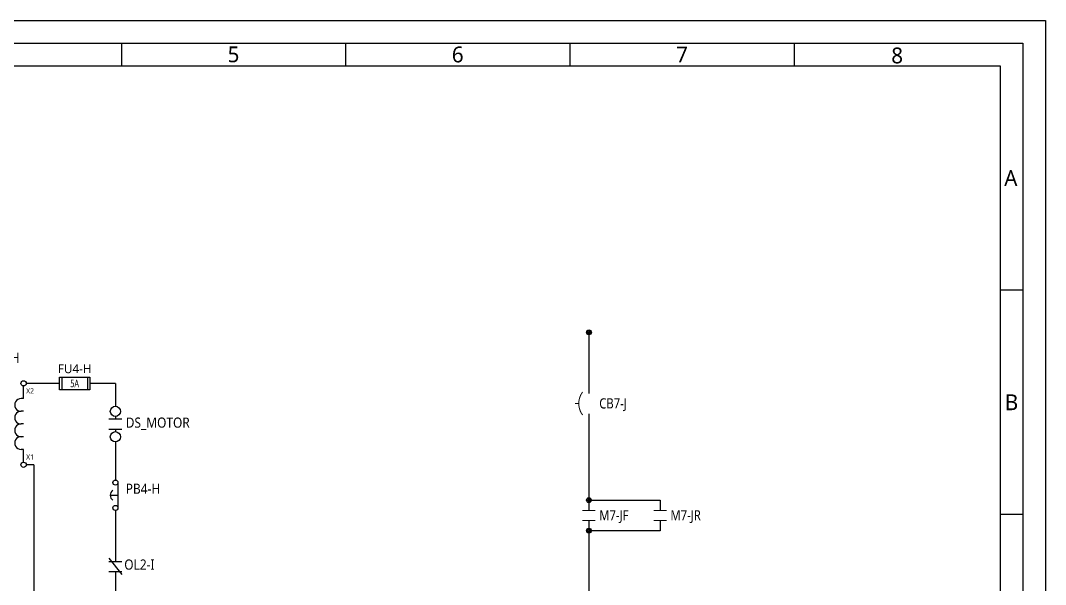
# Model space of a CAD drawing. Header units: millimetres. Extents: x -13 to 284, y -203 to 7.
# Drawn here: x 124.3 to 284.2, y -80.9 to 7.1 of the extents above; entities that cross this region are included whole.
import ezdxf
from ezdxf.enums import TextEntityAlignment as Align

# ---------------------------------------------------------------- set-up
doc = ezdxf.new("R2010")
doc.units = ezdxf.units.MM
doc.header["$LTSCALE"] = 6
doc.linetypes.add('HIDDEN2', pattern=[0.1875, 0.125, -0.0625])
for name, color, linetype in [('035', 5, 'Continuous'), ('1-', 7, 'Continuous'), ('MISC', 7, 'Continuous'), ('SYMS', 7, 'Continuous'), ('TAGS', 7, 'Continuous'), ('TERMS', 7, 'Continuous'), ('WIRES', 7, 'Continuous')]:
    doc.layers.add(name, color=color, linetype=linetype)
doc.styles.add('ISO Proportional', font='Microsoft JhengHei.ttf')
doc.styles.get("Standard").update_dxf_attribs({"font": 'Microsoft JhengHei.ttf'})
doc.styles.add('WD', font='Microsoft JhengHei.ttf')
doc.styles.add('WD_IEC', font='isocp2.shx', dxfattribs={"width": 0.9, "height": 4})

# ---------------------------------------------------------------- blocks, each defined once
blk = doc.blocks.new('電腦輔助設計實習作業圖框')
at = {"layer": '035'}
for p, q in [((140, 3.54), (140, 0)), ((175, 3.54), (175, 0)), ((210, 3.54), (210, 0)), ((245, 3.54), (245, 0)), ((280.71, -35), (277.17, -35)), ((280.71, -70), (277.17, -70))]:
    blk.add_line(p, q, dxfattribs=at)
for points in [[(-12.73, 7.07), (284.24, 7.07), (284.24, -202.93), (-12.73, -202.93)], [(-3.54, 3.54), (280.71, 3.54), (280.71, -199.39), (-3.54, -199.39)], [(0, 0), (277.17, 0), (277.17, -195.86), (0, -195.86)]]:
    blk.add_lwpolyline(points, close=True, dxfattribs=at)
for tag, height, p in [('@科系', 3.54, (195.86, -171.11)), ('@班級', 3.54, (231.21, -171.11)), ('@項目', 3.54, (266.57, -171.11)), ('@姓名', 3.54, (231.21, -178.18)), ('@學號', 2.36, (195.86, -178.18)), ('@日期', 2.36, (266.57, -178.18)), ('@作業', 3.54, (214.79, -188.44)), ('@頁次', 3.54, (259.49, -192.32)), ('@總頁次', 3.54, (273.64, -192.32))]:
    blk.add_attdef(tag, text='', height=height).set_placement(p, align=Align.MIDDLE_CENTER)
at = {"flags": 9}
blk.add_attdef('WD_TB', (-12.73, -202.93), '', height=3.54, dxfattribs=at)
at = {"layer": '035', "style": 'ISO Proportional'}
for s, p in [('5', (157.5, 1.77)), ('6', (192.5, 1.77)), ('7', (227.5, 1.77)), ('8', (261.09, 1.62)), ('A', (278.83, -17.5)), ('B', (278.94, -52.5))]:
    blk.add_text(s, height=2.47, dxfattribs=at).set_placement(p, align=Align.MIDDLE)
blk = doc.blocks.new('VXF1')
for p, q in [((0, 0.312), (0, 0.467)), ((0.5, 0.312), (0.5, 0.467)), ((0, 0.312), (0.031, 0.312)), ((0.203, -0.312), (0.203, 0.312)), ((0.297, -0.312), (0.297, 0.312)), ((0.5, 0.312), (0.469, 0.312)), ((0, 0.156), (0.031, 0.156)), ((0.5, 0.156), (0.469, 0.156)), ((0, 0), (0.031, 0)), ((0.5, 0), (0.469, 0)), ((0, -0.156), (0.031, -0.156)), ((0.5, -0.156), (0.469, -0.156)), ((0, -0.469), (0, -0.312)), ((0, -0.312), (0.031, -0.312)), ((0.5, -0.312), (0.469, -0.312)), ((0.5, -0.469), (0.5, -0.312))]:
    blk.add_line(p, q)
for centre in [(0, 0.499), (0.5, 0.499), (0, -0.501), (0.5, -0.501)]:
    blk.add_circle(centre, 0.0322)
for centre, start, end in [((0.031, 0.234), 270, 90.001), ((0.469, 0.234), 90.001, 270.002), ((0.031, 0.078), 270, 90.001), ((0.469, 0.078), 90.001, 270.002), ((0.031, -0.078), 270, 90.001), ((0.469, -0.078), 90.001, 270.002), ((0.031, -0.234), 270, 90.001), ((0.469, -0.234), 90.001, 270.002)]:
    blk.add_arc(centre, 0.0781, start, end)
at = {"style": 'WD'}
blk.add_attdef('TAG1', text='', height=0.125, dxfattribs=at).set_placement((0.25, 0.75), align=Align.CENTER)
at = {"linetype": 'Continuous', "style": 'WD', "flags": 9}
for tag, p in [('ASSYCODE', (0.018, 0.656)), ('MFG', (0.015, 0.674)), ('CAT', (0.017, 0.693))]:
    blk.add_attdef(tag, text='', height=0.01, dxfattribs=at).set_placement(p, align=Align.CENTER)
at = {"style": 'WD'}
for tag, p, height, flags in [('FAMILY', (-0.008, 0.722), 0.01, 9), ('X4TERM02', (-0.032, 0.499), 0.0125, 1), ('X2TERM02', (0, 0.531), 0.0125, 1), ('X2TERM05', (0.5, 0.531), 0.0125, 1), ('X1TERM05', (0.532, 0.499), 0.0125, 1), ('X4TERM03', (-0.009, 0), 0.0125, 1), ('X1TERM06', (0.507, 0), 0.0125, 1), ('X4TERM01', (-0.032, -0.501), 0.0125, 1), ('X1TERM04', (0.532, -0.501), 0.0125, 1), ('X8TERM01', (0, -0.533), 0.0125, 1), ('X8TERM04', (0.5, -0.533), 0.0125, 1)]:
    blk.add_attdef(tag, p, '', height=height, dxfattribs=dict(at, flags=flags))
at = {"style": 'WD', "width": 0.7}
for tag, p in [('RATING1', (0.274, 0.594)), ('INST', (0.253, -0.603)), ('LOC', (0.253, -0.773)), ('DESC1', (0.253, -0.929)), ('DESC2', (0.253, -1.085))]:
    blk.add_attdef(tag, text='', height=0.125, dxfattribs=at).set_placement(p, align=Align.CENTER)
at = {"linetype": 'Continuous', "style": 'WD', "flags": 8}
for tag, p in [('TERM02', (-0.031, 0.438)), ('TERM03', (-0.031, -0.031))]:
    blk.add_attdef(tag, text='', height=0.125, dxfattribs=at).set_placement(p, align=Align.TOP_RIGHT)
for tag, p in [('TERM05', (0.531, 0.438)), ('TERM06', (0.531, -0.031))]:
    blk.add_attdef(tag, text='', height=0.125, dxfattribs=at).set_placement(p, align=Align.TOP_LEFT)
blk.add_attdef('TERM01', text='', height=0.125, dxfattribs=at).set_placement((-0.031, -0.438), align=Align.RIGHT)
blk.add_attdef('TERM04', (0.531, -0.438), '', height=0.125, dxfattribs=at)
blk = doc.blocks.new('HFU1')
for p, q in [((-0.188, -0.078), (-0.188, 0.078)), ((-0.188, 0.078), (0.188, 0.078)), ((-0.156, 0.078), (-0.156, -0.078)), ((0.156, 0.078), (0.156, -0.078)), ((0.188, 0.078), (0.188, -0.078)), ((0.188, -0.078), (-0.188, -0.078))]:
    blk.add_line(p, q)
at = {"style": 'WD', "width": 0.7}
for tag, p in [('INST', (0, 0.366)), ('LOC', (0, 0.281)), ('DESC1', (0.008, -0.228)), ('DESC2', (0.008, -0.322)), ('DESC3', (0.008, -0.406))]:
    blk.add_attdef(tag, text='', height=0.0625, dxfattribs=at).set_placement(p, align=Align.CENTER)
at = {"linetype": 'Continuous', "style": 'WD', "flags": 9}
for tag, p in [('ASSYCODE', (0.157, 0.251)), ('MFG', (0.156, 0.083)), ('CAT', (0.156, 0.102))]:
    blk.add_attdef(tag, text='', height=0.01, dxfattribs=at).set_placement(p, align=Align.CENTER)
at = {"style": 'WD'}
blk.add_attdef('TAG1', text='', height=0.109, dxfattribs=at).set_placement((0, 0.125), align=Align.CENTER)
for tag, p, height, flags in [('X4TERM01', (-0.188, 0), 0.0109, 1), ('FAMILY', (0.129, 0.108), 0.01, 9), ('X1TERM02', (0.188, 0), 0.0109, 1)]:
    blk.add_attdef(tag, p, '', height=height, dxfattribs=dict(at, flags=flags))
at = {"style": 'WD', "width": 0.7}
blk.add_attdef('RATING1', text='', height=0.0938, dxfattribs=at).set_placement((0, 0), align=Align.MIDDLE_CENTER)
at = {"style": 'WD'}
for tag, p in [('X2LINK', (0, 0.109)), ('X8LINK', (0, -0.109))]:
    blk.add_attdef(tag, p, '', height=0.01, dxfattribs=at)
at = {"linetype": 'Continuous', "style": 'WD', "flags": 8}
blk.add_attdef('TERM01', text='', height=0.0625, dxfattribs=at).set_placement((-0.25, -0.016), align=Align.TOP_RIGHT)
blk.add_attdef('TERM02', text='', height=0.0625, dxfattribs=at).set_placement((0.25, -0.016), align=Align.TOP_LEFT)
blk = doc.blocks.new('VDS21IT')
at = {"linetype": 'Continuous'}
for p, q in [((-0.08, 0.062), (0.08, 0.062)), ((-0.08, -0.062), (0.08, -0.062))]:
    blk.add_line(p, q, dxfattribs=at)
for p, q in [((0, 0.094), (0, 0.062)), ((0, -0.062), (0, -0.094))]:
    blk.add_line(p, q)
for centre in [(0, 0.156), (0, -0.156)]:
    blk.add_circle(centre, 0.0625)
at = {"style": 'WD'}
for tag, p, width in [('INST', (0.125, 0.281), 0.7), ('LOC', (0.125, 0.111), 0.7), ('TAG2', (0.127, -0.045), 0.9), ('XREF', (0.129, -0.201), 0.7), ('DESC1', (0.129, -0.358), 0.7), ('DESC2', (0.129, -0.514), 0.7)]:
    blk.add_attdef(tag, p, '', height=0.125, dxfattribs=dict(at, width=width))
at = {"linetype": 'Continuous', "style": 'WD', "width": 0.8, "flags": 8}
for tag, p in [('TERM01', (0, 0.156)), ('TERM02', (0, -0.156))]:
    blk.add_attdef(tag, text='', height=0.0625, dxfattribs=at).set_placement(p, align=Align.MIDDLE_CENTER)
at = {"style": 'WD'}
for tag, p, height, flags in [('X2TERM01', (0, 0.219), 0.0125, 1), ('FAMILY', (-0.181, 0.003), 0.01, 9), ('CONTACT', (-0.181, -0.014), 0.01, 1), ('X8TERM02', (0, -0.219), 0.0125, 1)]:
    blk.add_attdef(tag, p, '', height=height, dxfattribs=dict(at, flags=flags))
at = {"color": 7, "style": 'WD'}
for tag, p in [('X4LINK', (-0.141, 0)), ('X1LINK', (0.125, 0))]:
    blk.add_attdef(tag, p, '', height=0.01, dxfattribs=at)
blk = doc.blocks.new('VPB12M')
for p, q in [((0.034, -0.156), (0.034, 0.156)), ((-0.065, 0), (0.034, 0))]:
    blk.add_line(p, q)
for centre in [(0, 0.156), (0, -0.156)]:
    blk.add_circle(centre, 0.0312)
blk.add_arc((0.016, 0), 0.0781, 126.8699, 233.1301)
at = {"style": 'WD'}
for tag, p, width in [('INST', (0.127, 0.343), 0.7), ('LOC', (0.127, 0.174), 0.7), ('TAG1', (0.127, 0.018), 0.9), ('XREF', (0.129, -0.137), 0.7), ('DESC1', (0.129, -0.289), 0.7), ('DESC2', (0.129, -0.445), 0.7)]:
    blk.add_attdef(tag, p, '', height=0.125, dxfattribs=dict(at, width=width))
at = {"linetype": 'Continuous', "style": 'WD'}
for tag, height, flags, p in [('TERM01', 0.125, 8, (-0.055, 0.207)), ('MFG', 0.01, 9, (-0.111, -0.088)), ('CAT', 0.01, 9, (-0.111, -0.073))]:
    blk.add_attdef(tag, text='', height=height, dxfattribs=dict(at, flags=flags)).set_placement(p, align=Align.RIGHT)
at = {"color": 7, "style": 'WD', "flags": 1}
for tag, p in [('X2TERM01', (0, 0.188)), ('X8TERM02', (0, -0.188))]:
    blk.add_attdef(tag, p, '', height=0.0125, dxfattribs=at)
at = {"color": 7, "style": 'WD'}
for tag, p in [('X4LINK', (-0.141, 0)), ('X1LINK', (0.125, 0))]:
    blk.add_attdef(tag, p, '', height=0.01, dxfattribs=at)
at = {"style": 'WD'}
for tag, flags, p in [('CONTACT', 1, (-0.111, -0.053)), ('FAMILY', 9, (-0.111, -0.036))]:
    blk.add_attdef(tag, text='', height=0.01, dxfattribs=dict(at, flags=flags)).set_placement(p, align=Align.RIGHT)
at = {"linetype": 'Continuous', "style": 'WD', "flags": 9}
blk.add_attdef('ASSYCODE', text='', height=0.01, dxfattribs=at).set_placement((-0.125, -0.106), align=Align.CENTER)
at = {"linetype": 'Continuous', "style": 'WD', "flags": 8}
blk.add_attdef('TERM02', text='', height=0.125, dxfattribs=at).set_placement((-0.041, -0.213), align=Align.TOP_RIGHT)
blk = doc.blocks.new('VOL22')
at = {"linetype": 'Continuous'}
for p, q in [((-0.08, 0.1), (0.08, -0.1)), ((-0.08, 0.062), (0.08, 0.062)), ((-0.08, -0.062), (0.08, -0.062))]:
    blk.add_line(p, q, dxfattribs=at)
at = {"style": 'WD'}
for tag, p, width in [('INST', (0.125, 0.287), 0.7), ('LOC', (0.125, 0.117), 0.7), ('TAG2', (0.11, -0.039), 0.9), ('XREF', (0.112, -0.196), 0.7), ('DESC1', (0.112, -0.352), 0.7), ('DESC2', (0.112, -0.508), 0.7)]:
    blk.add_attdef(tag, p, '', height=0.125, dxfattribs=dict(at, width=width))
at = {"linetype": 'Continuous', "style": 'WD', "flags": 8}
blk.add_attdef('TERM01', text='', height=0.125, dxfattribs=at).set_placement((-0.031, 0.125), align=Align.RIGHT)
at = {"style": 'WD'}
for tag, p, flags in [('FAMILY', (-0.152, -0.001), 9), ('CONTACT', (-0.152, -0.018), 1)]:
    blk.add_attdef(tag, p, '', height=0.01, dxfattribs=dict(at, flags=flags))
at = {"color": 7, "style": 'WD'}
for tag, p in [('X4LINK', (-0.141, 0)), ('X1LINK', (0.125, 0))]:
    blk.add_attdef(tag, p, '', height=0.01, dxfattribs=at)
at = {"color": 7, "style": 'WD', "flags": 1}
for tag, p in [('X2TERM01', (0, 0.062)), ('X8TERM02', (0, -0.062))]:
    blk.add_attdef(tag, p, '', height=0.0125, dxfattribs=at)
at = {"linetype": 'Continuous', "style": 'WD', "flags": 8}
blk.add_attdef('TERM02', text='', height=0.125, dxfattribs=at).set_placement((-0.031, -0.125), align=Align.TOP_RIGHT)
blk = doc.blocks.new('VDV1_BT_1-')
for p, q in [((-0.031, 0), (0.031, 0)), ((0, -0.031), (0, 0))]:
    blk.add_line(p, q)
for radius in [0.03, 0.0187, 0.00929]:
    blk.add_circle((0, 0), radius)
at = {"style": 'WD', "width": 0.85}
for tag, p in [('DESC1', (0, 0.96)), ('DESC2', (0, 0.787)), ('DESC3', (0, 0.625)), ('INST', (0, 0.46)), ('LOC', (0, 0.287)), ('TAG1F', (0, 0.125))]:
    blk.add_attdef(tag, text='', height=0.125, dxfattribs=at).set_placement(p, align=Align.CENTER)
at = {"style": 'WD', "flags": 1}
for tag, p, height in [('X4TERM01', (-0.031, 0), 0.01), ('X1TERM01', (0.031, 0), 0.01), ('ASSYCODE', (-0.132, -0.139), 0.02), ('WDTYPE', (-0.132, -0.045), 0.02), ('CAT', (-0.132, -0.077), 0.02), ('MFG', (-0.132, -0.108), 0.02), ('X8TERM02', (0, -0.031), 0.01), ('WDBLKNAM', (-0.132, -0.202), 0.02), ('FAMILY', (-0.132, -0.17), 0.02)]:
    blk.add_attdef(tag, p, '', height=height, dxfattribs=at)
blk = doc.blocks.new('VCB11_1-')
at = {"const_width": 0.0125}
blk.add_lwpolyline([(-0.078, 0.141, 0.333333), (-0.078, -0.141)], format="xyb", dxfattribs=at)
at = {"linetype": 'HIDDEN2', "const_width": 0.0125}
blk.add_lwpolyline([(-0.171, 0), (-0.125, 0)], dxfattribs=at)
at = {"style": 'WD', "width": 0.85}
for tag, p in [('INST', (0.125, 0.281)), ('LOC', (0.125, 0.109)), ('TAG1', (0.127, -0.061)), ('DESC1', (0.125, -0.234)), ('DESC2', (0.125, -0.406)), ('DESC3', (0.125, -0.578))]:
    blk.add_attdef(tag, p, '', height=0.125, dxfattribs=at)
at = {"linetype": 'Continuous', "style": 'WD', "width": 0.85, "flags": 8}
blk.add_attdef('TERM01', text='', height=0.125, dxfattribs=at).set_placement((-0.055, 0.222), align=Align.RIGHT)
at = {"color": 7, "style": 'WD', "flags": 1}
for tag, p in [('X2TERM01', (0, 0.125)), ('X8TERM02', (0, -0.125))]:
    blk.add_attdef(tag, p, '', height=0.0125, dxfattribs=at)
at = {"style": 'WD_IEC'}
for tag, p in [('X2_TINY_DOT_DONT_REMOVE', (0, 0.125)), ('X8_TINY_DOT_DONT_REMOVE', (0, -0.125))]:
    blk.add_attdef(tag, p, '', height=0.0001, rotation=90, dxfattribs=at)
at = {"style": 'WD', "width": 0.85}
for tag, p in [('RATING1', (-0.281, -0.062)), ('RATING2', (-0.281, -0.234))]:
    blk.add_attdef(tag, text='', height=0.125, dxfattribs=at).set_placement(p, align=Align.RIGHT)
at = {"color": 7, "style": 'WD'}
for tag, p in [('X4LINK', (-0.25, 0)), ('X1LINK', (0, 0))]:
    blk.add_attdef(tag, p, '', height=0.01, dxfattribs=at)
at = {"style": 'WD', "flags": 9}
for tag, p in [('CONTACT', (-0.129, -0.129)), ('FAMILY', (-0.142, -0.036)), ('WDBLKNAM', (-0.129, -0.169)), ('WDTYPE', (-0.129, -0.153))]:
    blk.add_attdef(tag, text='', height=0.01, dxfattribs=at).set_placement(p, align=Align.RIGHT)
at = {"linetype": 'Continuous', "style": 'WD', "flags": 9}
blk.add_attdef('ASSYCODE', text='', height=0.01, dxfattribs=at).set_placement((-0.153, -0.106), align=Align.CENTER)
for tag, p in [('MFG', (-0.142, -0.088)), ('CAT', (-0.142, -0.073))]:
    blk.add_attdef(tag, text='', height=0.01, dxfattribs=at).set_placement(p, align=Align.RIGHT)
at = {"linetype": 'Continuous', "style": 'WD', "width": 0.85, "flags": 8}
blk.add_attdef('TERM02', text='', height=0.125, dxfattribs=at).set_placement((-0.056, -0.26), align=Align.TOP_RIGHT)
blk = doc.blocks.new('VMS11_1-')
at = {"linetype": 'Continuous', "const_width": 0.0125}
for points in [[(-0.08, 0.062), (0.08, 0.062)], [(-0.08, -0.062), (0.08, -0.062)]]:
    blk.add_lwpolyline(points, dxfattribs=at)
at = {"style": 'WD', "width": 0.85}
for tag, p in [('INST', (0.125, 0.281)), ('LOC', (0.125, 0.109)), ('TAG1', (0.127, -0.061)), ('DESC1', (0.125, -0.234)), ('DESC2', (0.125, -0.406)), ('DESC3', (0.125, -0.578))]:
    blk.add_attdef(tag, p, '', height=0.125, dxfattribs=at)
at = {"linetype": 'Continuous', "style": 'WD', "width": 0.85, "flags": 8}
blk.add_attdef('TERM01', text='', height=0.125, dxfattribs=at).set_placement((-0.031, 0.125), align=Align.RIGHT)
at = {"style": 'WD', "width": 0.85}
blk.add_attdef('RATING1', text='', height=0.125, dxfattribs=at).set_placement((-0.186, -0.061), align=Align.RIGHT)
at = {"style": 'WD'}
for tag, p, flags in [('ASSYCODE', (-0.181, 0.022), 9), ('MFG', (-0.181, 0.055), 9), ('CAT', (-0.181, 0.037), 9), ('FAMILY', (-0.181, 0.003), 9), ('WDTYPE', (-0.181, -0.033), 1), ('CONTACT', (-0.181, -0.014), 1)]:
    blk.add_attdef(tag, p, '', height=0.01, dxfattribs=dict(at, flags=flags))
at = {"color": 7, "style": 'WD'}
for tag, p in [('X4LINK', (-0.141, 0)), ('X1LINK', (0.125, 0))]:
    blk.add_attdef(tag, p, '', height=0.01, dxfattribs=at)
at = {"color": 7, "style": 'WD', "flags": 1}
for tag, p in [('X2TERM01', (0, 0.062)), ('X8TERM02', (0, -0.062))]:
    blk.add_attdef(tag, p, '', height=0.0125, dxfattribs=at)
at = {"linetype": 'Continuous', "style": 'WD', "width": 0.85, "flags": 8}
blk.add_attdef('TERM02', text='', height=0.125, dxfattribs=at).set_placement((-0.031, -0.125), align=Align.TOP_RIGHT)
at = {"style": 'WD', "flags": 9}
blk.add_attdef('WDBLKNAM', text='', height=0.01, dxfattribs=at).set_placement((-0.129, -0.075), align=Align.RIGHT)
blk = doc.blocks.new('WDDOT')
for radius in [0.03, 0.0187, 0.00929]:
    blk.add_circle((0, 0), radius)

msp = doc.modelspace()

# ---------------------------------------------------------------- linework, layer by layer
at = {"layer": '1-'}
for p, q in [((212.98, -41.98), (212.98, -51.11)), ((212.98, -67.78), (224.09, -67.78)), ((224.09, -67.78), (224.09, -69.37)), ((224.09, -72.54), (212.98, -72.54))]:
    msp.add_line(p, q, dxfattribs=at)
at = {"layer": '1-', "color": 240, "true_color": 0xed1f24}
for p, q in [((212.98, -54.29), (212.98, -69.37)), ((212.98, -70.96), (212.98, -97.15)), ((224.09, -70.96), (224.09, -72.54))]:
    msp.add_line(p, q, dxfattribs=at)
at = {"layer": 'WIRES', "color": 240, "true_color": 0xed1f24}
for p, q in [((130.33, -49.55), (125.15, -49.55)), ((139.06, -58.68), (139.06, -64.63)), ((139.06, -69.39), (139.06, -77.33)), ((139.06, -78.92), (139.06, -94.76))]:
    msp.add_line(p, q, dxfattribs=at)
at = {"layer": 'WIRES'}
for p, q in [((139.06, -49.55), (135.09, -49.55)), ((139.06, -49.55), (139.06, -53.12)), ((126.36, -62.25), (125.15, -62.25)), ((126.36, -62.25), (126.36, -144.8))]:
    msp.add_line(p, q, dxfattribs=at)

# ---------------------------------------------------------------- block references
at = {"color": 240, "true_color": 0xed1f24}
msp.add_blockref('電腦輔助設計實習作業圖框', (0, 0), dxfattribs=at)
at = {"layer": 'SYMS', "xscale": 12.7, "yscale": 12.7, "zscale": 12.7}
msp.add_blockref('VDV1_BT_1-', (212.98, -41.59), dxfattribs=at)
at = {"layer": 'SYMS'}
ref = msp.add_blockref('VXF1', (118.39, -55.89), dxfattribs=dict(at, xscale=12.7, yscale=12.7, zscale=12.7))
ref.add_attrib('TERM04', 'X1', (125.14, -61.44), dxfattribs={"layer": 'TERMS', "linetype": 'Continuous', "height": 0.794, "style": 'WD', "flags": 8})
ref.add_attrib('TERM05', 'X2', dxfattribs={"layer": 'TERMS', "linetype": 'Continuous', "height": 0.794, "style": 'WD', "flags": 8}).set_placement((125.14, -50.33), align=Align.TOP_LEFT)
ref.add_attrib('TAG1', 'XF3-H', dxfattribs={"layer": 'TAGS', "height": 1.587, "style": 'WD', "width": 0.9}).set_placement((121.57, -46.36), align=Align.CENTER)
ref.add_attrib('TERM02', 'H2', dxfattribs={"layer": 'TERMS', "linetype": 'Continuous', "height": 0.794, "style": 'WD', "flags": 8}).set_placement((118, -50.33), align=Align.TOP_RIGHT)
ref.add_attrib('TERM01', 'H1', dxfattribs={"layer": 'TERMS', "linetype": 'Continuous', "height": 0.794, "style": 'WD', "flags": 8}).set_placement((118, -61.44), align=Align.RIGHT)
at = {"layer": 'SYMS', "color": 240, "true_color": 0xed1f24}
ref = msp.add_blockref('HFU1', (132.71, -49.55), dxfattribs=dict(at, xscale=12.7, yscale=12.7, zscale=12.7))
ref.add_attrib('RATING1', '5A', dxfattribs={"layer": 'MISC', "height": 1.191, "style": 'WD', "width": 0.7}).set_placement((132.71, -49.55), align=Align.MIDDLE_CENTER)
ref.add_attrib('TAG1', 'FU4-H', dxfattribs={"layer": 'TAGS', "height": 1.389, "style": 'WD'}).set_placement((132.71, -47.96), align=Align.CENTER)
ref = msp.add_blockref('VCB11_1-', (212.98, -52.7), dxfattribs=dict(at, xscale=12.7, yscale=12.7, zscale=12.7))
ref.add_attrib('TAG1', 'CB7-J', (214.59, -53.47), dxfattribs={"layer": 'TAGS', "height": 1.587, "style": 'WD', "width": 0.85})
ref.add_attrib('X2_TINY_DOT_DONT_REMOVE', '.', (212.98, -51.11), dxfattribs={"layer": 'MISC', "height": 0.00127, "rotation": 90, "style": 'WD_IEC'})
ref.add_attrib('X8_TINY_DOT_DONT_REMOVE', '.', (212.98, -54.29), dxfattribs={"layer": 'MISC', "height": 0.00127, "rotation": 90, "style": 'WD_IEC'})
ref = msp.add_blockref('VDS21IT', (139.06, -55.9), dxfattribs=dict(at, xscale=12.7, yscale=12.7, zscale=12.7))
ref.add_attrib('TAG2', 'DS_MOTOR', (140.68, -56.47), dxfattribs={"layer": 'TAGS', "height": 1.587, "style": 'WD', "width": 0.9})
ref = msp.add_blockref('VPB12M', (139.06, -67.01), dxfattribs=dict(at, xscale=12.7, yscale=12.7, zscale=12.7))
ref.add_attrib('TAG1', 'PB4-H', (140.68, -66.79), dxfattribs={"layer": 'TAGS', "height": 1.587, "style": 'WD', "width": 0.9})
at = {"layer": 'SYMS', "color": 240, "true_color": 0xed1f24, "xscale": 12.7, "yscale": 12.7, "zscale": 12.7}
for p in [(212.98, -67.78), (212.98, -72.54)]:
    msp.add_blockref('WDDOT', p, dxfattribs=at)
at = {"layer": 'SYMS', "color": 240, "true_color": 0xed1f24}
ref = msp.add_blockref('VMS11_1-', (212.98, -70.16), dxfattribs=dict(at, xscale=12.7, yscale=12.7, zscale=12.7))
ref.add_attrib('TAG1', 'M7-JF', (214.59, -70.93), dxfattribs={"layer": 'TAGS', "height": 1.587, "style": 'WD', "width": 0.85})
ref = msp.add_blockref('VMS11_1-', (224.09, -70.16), dxfattribs=dict(at, xscale=12.7, yscale=12.7, zscale=12.7))
ref.add_attrib('TAG1', 'M7-JR', (225.7, -70.93), dxfattribs={"layer": 'TAGS', "height": 1.587, "style": 'WD', "width": 0.85})
ref = msp.add_blockref('VOL22', (139.06, -78.12), dxfattribs=dict(at, xscale=12.7, yscale=12.7, zscale=12.7))
ref.add_attrib('TAG2', 'OL2-I', (140.45, -78.62), dxfattribs={"layer": 'TAGS', "height": 1.587, "style": 'WD', "width": 0.9})

doc.saveas('drawing.dxf')
